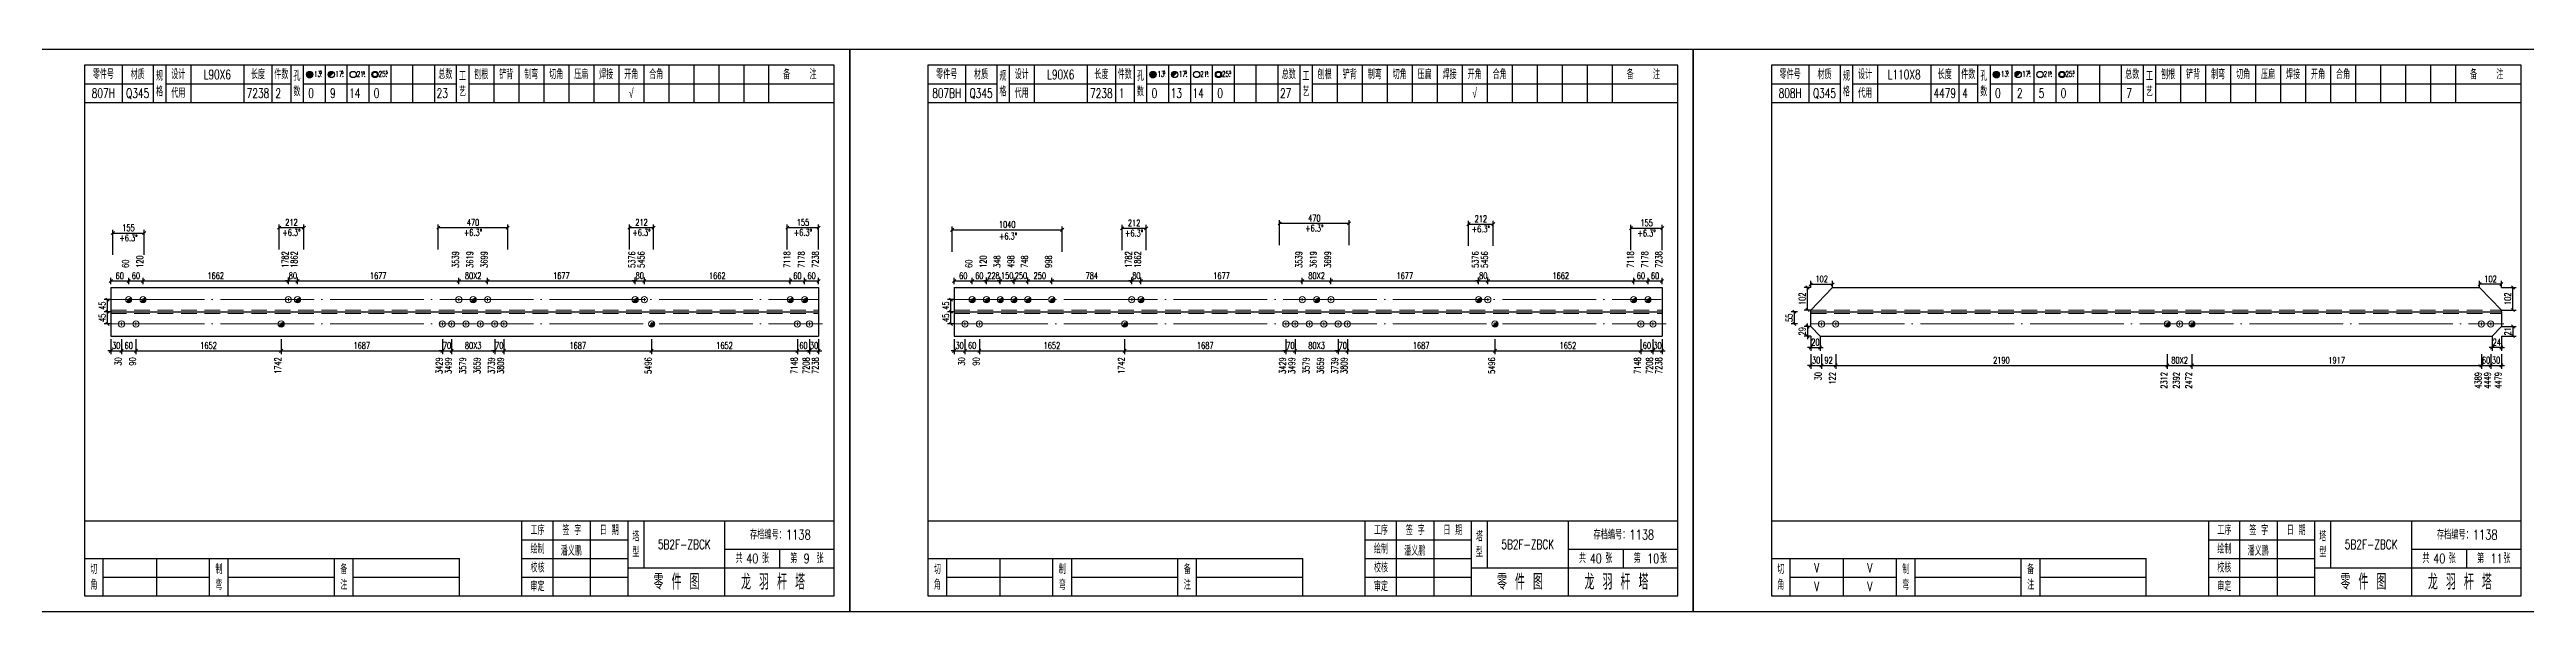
# Model space of a CAD drawing. Header units: millimetres. Extents: x 0 to 30240, y -10896 to -1348.
# Drawn here: x 2174 to 2967, y -6040 to -5860 of the extents above; entities that cross this region are included whole.
import ezdxf
from ezdxf.enums import TextEntityAlignment as Align

# ---------------------------------------------------------------- set-up
doc = ezdxf.new("R2010")
doc.units = ezdxf.units.MM
doc.header["$LTSCALE"] = 20
doc.header["$PDMODE"] = 1
doc.linetypes.add('DASHDOT2X', pattern=[1.75, 1.5, -0.125, 0, -0.125])
doc.linetypes.add('HIDDEN', pattern=[0.375, 0.25, -0.125])
for name, color, linetype, lineweight in [('1', 7, 'Continuous', 25), ('11', 3, 'Continuous', 13), ('2', 1, 'HIDDEN', 13), ('5', 1, 'Continuous', 13), ('7', 2, 'DASHDOT2X', 13)]:
    doc.layers.add(name, color=color, linetype=linetype, lineweight=lineweight)
doc.styles.get("Standard").update_dxf_attribs({"font": 'simplex', "width": 0.7, "bigfont": 'gbhzfs.shx'})
doc.styles.add('SYMBOL_TXT', font='txt.shx', dxfattribs={"width": 0.6})
doc.styles.add('TITLE_TXT', font='simplex.shx', dxfattribs={"width": 0.75, "height": 2.5, "bigfont": 'gbhzfs.shx'})
doc.dimstyles.get("Standard").update_dxf_attribs({"dimtxt": 2.1, "dimasz": 1, "dimexe": 1.05, "dimexo": 0, "dimgap": 0.63, "dimtad": 1, "dimzin": 0, "dimdsep": 46, "dimtxsty": 'standard', "dimblk": 'OBLIQUE', "dimblk1": 'OBLIQUE', "dimblk2": 'OBLIQUE', "dimcen": 0.09, "dimadec": 0, "dimazin": 0, "dimtfac": 1, "dimtdec": 1, "dimtix": 1, "dimtmove": 0, "dimatfit": 3, "dimfxl": 0, "dimtolj": 1, "dimtzin": 0, "dimarcsym": 0})
pattern_1 = [(0, (-3, 0), (0, 0.0125), [])]

# ---------------------------------------------------------------- blocks, each defined once
blk = doc.blocks.new('M12_HOLE')
h = blk.add_hatch()
h.set_pattern_fill('LINE', scale=0.1, style=0)
h.set_pattern_definition(pattern_1)
h.paths.add_polyline_path([(-5, 0, 1), (-1, 0, 1)])
at = {"color": 7}
blk.add_circle((-3, 0), 2, dxfattribs=at)
at = {"color": 7, "attachment_point": 1, "style": 'SYMBOL_TXT'}
for s, insert, char_height, width in [('13\\f??|b0|i0|c0|p54;.', (-0.1, 2.1), 3.5, 5.707), ('5', (3.7, 2.3), 1.8, 2.931)]:
    blk.add_mtext(s, dxfattribs=dict(at, insert=insert, char_height=char_height, width=width))
blk = doc.blocks.new('M16_HOLE')
h = blk.add_hatch()
h.set_pattern_fill('LINE', scale=0.1, style=0)
h.set_pattern_definition(pattern_1)
h.paths.add_polyline_path([(-1.6, 1.4, 0.668179), (-5, 0, 0.198912), (-4.4, -1.4)])
at = {"color": 7}
blk.add_circle((-3, 0), 2, dxfattribs=at)
at = {"color": 7, "attachment_point": 1, "style": 'SYMBOL_TXT'}
for s, insert, char_height, width in [('17.', (-0.4, 2.1), 3.5, 6.316), ('5', (3.6, 2.3), 1.8, 1.822)]:
    blk.add_mtext(s, dxfattribs=dict(at, insert=insert, char_height=char_height, width=width))
blk = doc.blocks.new('M20_HOLE')
at = {"color": 7}
blk.add_circle((-3, 0), 2, dxfattribs=at)
at = {"color": 7, "attachment_point": 1, "style": 'SYMBOL_TXT'}
for s, insert, char_height, width in [('21.', (-0.7, 2), 3.5, 6.074), ('5', (3.3, 2), 1.8, 1.458)]:
    blk.add_mtext(s, dxfattribs=dict(at, insert=insert, char_height=char_height, width=width))
blk = doc.blocks.new('M24_HOLE')
at = {"color": 7}
for radius in [2, 1.5]:
    blk.add_circle((-3, 0), radius, dxfattribs=at)
at = {"color": 7, "attachment_point": 1, "style": 'SYMBOL_TXT'}
for s, insert, char_height, width in [('25.', (-0.7, 2.1), 3.5, 2.429), ('5', (3.9, 2.3), 1.8, 1.944)]:
    blk.add_mtext(s, dxfattribs=dict(at, insert=insert, char_height=char_height, width=width))
blk = doc.blocks.new('JgCard')
for p, q in [((270, 180), (0, 180)), ((0, 180), (0, 0)), ((265, 175), (25, 175)), ((25, 175), (25, 5)), ((37, 175), (37, 163)), ((47, 175), (47, 163)), ((51, 175), (51, 163)), ((59, 175), (59, 163)), ((76, 175), (76, 163)), ((85, 175), (85, 163)), ((91, 175), (91, 163)), ((95, 175), (95, 163)), ((102, 175), (102, 163)), ((109, 175), (109, 163)), ((116, 175), (116, 163)), ((123, 175), (123, 163)), ((130, 175), (130, 163)), ((137, 175), (137, 163)), ((144, 175), (144, 163)), ((148, 175), (148, 163)), ((156, 175), (156, 163)), ((164, 175), (164, 163)), ((172, 175), (172, 163)), ((180, 175), (180, 163)), ((188, 175), (188, 163)), ((196, 175), (196, 163)), ((204, 175), (204, 163)), ((212, 175), (212, 163)), ((220, 175), (220, 163)), ((228, 175), (228, 163)), ((236, 175), (236, 163)), ((244, 175), (244, 163)), ((265, 5), (265, 175)), ((270, 0), (270, 180)), ((25, 169), (47, 169)), ((51, 169), (91, 169)), ((95, 169), (144, 169)), ((148, 169), (265, 169)), ((25, 163), (265, 163)), ((25, 29), (265, 29)), ((165, 5), (165, 29)), ((175, 5), (175, 29)), ((187, 5), (187, 29)), ((199, 5), (199, 29)), ((204, 29), (204, 14)), ((230, 5), (230, 29)), ((25, 17), (145, 17)), ((31, 5), (31, 17)), ((48, 17), (48, 5)), ((65, 5), (65, 17)), ((71, 5), (71, 17)), ((105, 5), (105, 17)), ((111, 5), (111, 17)), ((145, 5), (145, 17)), ((165, 23), (199, 23)), ((165, 17), (199, 17)), ((230, 20), (265, 20)), ((247.5, 20), (247.5, 14)), ((31, 11), (65, 11)), ((71, 11), (105, 11)), ((111, 11), (145, 11)), ((165, 11), (199, 11)), ((199, 14), (265, 14)), ((0, 0), (270, 0)), ((25, 5), (265, 5))]:
    blk.add_line(p, q)
blk.add_lwpolyline([(96.03, 171.99, -1), (98.03, 171.99, -1)], format="xyb", close=True)
blk.add_point((145, 96))
at = {"xscale": 0.5, "yscale": 0.5, "zscale": 0.5}
for name, p in [('M12_HOLE', (98.53, 171.99)), ('M16_HOLE', (105.5, 172)), ('M20_HOLE', (112.5, 172)), ('M24_HOLE', (119.5, 172))]:
    blk.add_blockref(name, p, dxfattribs=at)
at = {"style": 'TITLE_TXT', "width": 0.75}
for s, height, p in [('存档编号：1138', 3.076, (238.02, 23.07)), ('潘义鹏', 3, (177.45, 17.91)), ('龙 羽 杆 塔', 5, (235.17, 6.97))]:
    blk.add_text(s, height=height, dxfattribs=at).set_placement(p)
at = {"attachment_point": 5, "style": 'TITLE_TXT'}
for s, insert, char_height, width in [('零件号', (31, 172), 3, 15), ('材质', (42, 172), 3, 8), ('规格', (49, 169), 3, 4), ('代用', (55, 166), 3, 8), ('设计', (55, 172), 3, 8), ('长度', (80.5, 172), 3, 8), ('件数', (88, 172), 3, 6), ('孔数', (93, 169), 3, 4), ('总数', (140.5, 172), 3, 7), ('工\\P艺', (146, 169), 3, 4), ('刨根', (152, 172), 3, 8), ('铲背', (160, 172), 3, 8), ('制弯', (168, 172), 3, 8), ('切角', (176, 172), 3, 8), ('压扁', (184, 172), 3, 8), ('焊接', (192, 172), 3, 8), ('开角', (200, 172), 3, 8), ('合角', (208, 172), 3, 8), ('备    注', (254, 172), 3, 22), ('工序', (170, 26), 3, 10), ('签 字', (181, 26), 3, 12), ('日 期', (193, 26), 3, 12), ('塔\\P型', (201.5, 21.5), 3, 5), ('绘制', (170, 20), 3, 10), ('共    张', (238.75, 17), 3, 17.5), ('第    张', (256.25, 17), 3, 17.5), ('切\\P角', (28, 11), 3, 6), ('制\\P弯', (68, 11), 3, 6), ('备\\P注', (108, 11), 3, 6), ('校核', (170, 14), 3, 10), ('审定', (170, 8), 3, 10), ('零 件 图', (214.5, 9.5), 5, 31)]:
    blk.add_mtext(s, dxfattribs=dict(at, insert=insert, char_height=char_height, width=width))
blk = doc.blocks.new('M20')
for p, q in [((-0.5, 0), (0.5, 0)), ((0, -0.5), (0, 0.5))]:
    blk.add_line(p, q)
blk.add_circle((0, 0), 1)
blk = doc.blocks.new('M16')
for p, q in [((-0.71, -0.71), (0.71, 0.71)), ((-0.4, 0), (0.4, 0)), ((0, 0.4), (0, -0.4))]:
    blk.add_line(p, q)
blk.add_circle((0, 0), 1)
for radius in [0.8, 0.6, 0.4, 0.2]:
    blk.add_arc((0, 0), radius, 225, 45)
blk = doc.blocks.new('_Oblique')
at = {"color": 0, "linetype": 'ByBlock', "lineweight": -2}
blk.add_line((-0.5, -0.5), (0.5, 0.5), dxfattribs=at)
blk = doc.blocks.new('*D3454')
at = {"layer": '11', "color": 0, "lineweight": -2}
for p, q in [((2193.4, -5952.69), (2193.4, -5957.42)), ((2196.84, -5952.69), (2196.84, -5957.42)), ((2193.4, -5956.37), (2192.4, -5956.37)), ((2193.4, -5956.37), (2196.84, -5956.37)), ((2196.84, -5956.37), (2197.84, -5956.37))]:
    blk.add_line(p, q, dxfattribs=at)
at = {"layer": 'Defpoints', "color": 0}
for p in [(2193.4, -5952.69), (2196.84, -5952.69), (2196.84, -5956.37)]:
    blk.add_point(p, dxfattribs=at)
at = {"layer": '11', "color": 0, "lineweight": -2}
blk.add_blockref('_Oblique', (2193.4, -5956.37), dxfattribs=at)
at = {"layer": '11', "color": 0, "lineweight": -2, "rotation": 180}
blk.add_blockref('_Oblique', (2196.84, -5956.37), dxfattribs=at)
at = {"layer": '11', "color": 0, "insert": (2195.12, -5954.69), "char_height": 2.1, "attachment_point": 5}
blk.add_mtext('\\A1;30', dxfattribs=at)
blk = doc.blocks.new('*D3458')
at = {"layer": '11', "color": 0, "lineweight": -2}
for p, q in [((2299.57, -5952.69), (2299.57, -5957.42)), ((2302.51, -5952.69), (2302.51, -5957.42)), ((2299.57, -5956.37), (2298.57, -5956.37)), ((2299.57, -5956.37), (2302.51, -5956.37)), ((2302.51, -5956.37), (2303.51, -5956.37))]:
    blk.add_line(p, q, dxfattribs=at)
at = {"layer": 'Defpoints', "color": 0}
for p in [(2299.57, -5952.69), (2302.51, -5952.69), (2302.51, -5956.37)]:
    blk.add_point(p, dxfattribs=at)
at = {"layer": '11', "color": 0, "lineweight": -2}
blk.add_blockref('_Oblique', (2299.57, -5956.37), dxfattribs=at)
at = {"layer": '11', "color": 0, "lineweight": -2, "rotation": 180}
blk.add_blockref('_Oblique', (2302.51, -5956.37), dxfattribs=at)
at = {"layer": '11', "color": 0, "insert": (2301.04, -5954.69), "char_height": 2.1, "attachment_point": 5}
blk.add_mtext('\\A1;70', dxfattribs=at)
blk = doc.blocks.new('*D3460')
at = {"layer": '11', "color": 0, "lineweight": -2}
for p, q in [((2316.31, -5952.69), (2316.31, -5957.42)), ((2319.25, -5952.69), (2319.25, -5957.42)), ((2316.31, -5956.37), (2315.31, -5956.37)), ((2316.31, -5956.37), (2319.25, -5956.37)), ((2319.25, -5956.37), (2320.25, -5956.37))]:
    blk.add_line(p, q, dxfattribs=at)
at = {"layer": 'Defpoints', "color": 0}
for p in [(2316.31, -5952.69), (2319.25, -5952.69), (2319.25, -5956.37)]:
    blk.add_point(p, dxfattribs=at)
at = {"layer": '11', "color": 0, "lineweight": -2}
blk.add_blockref('_Oblique', (2316.31, -5956.37), dxfattribs=at)
at = {"layer": '11', "color": 0, "lineweight": -2, "rotation": 180}
blk.add_blockref('_Oblique', (2319.25, -5956.37), dxfattribs=at)
at = {"layer": '11', "color": 0, "insert": (2317.78, -5954.69), "char_height": 2.1, "attachment_point": 5}
blk.add_mtext('\\A1;70', dxfattribs=at)
blk = doc.blocks.new('*D3464')
at = {"layer": '11', "color": 0, "lineweight": -2}
for p, q in [((2417.06, -5952.69), (2417.06, -5957.42)), ((2420, -5952.69), (2420, -5957.42)), ((2417.06, -5956.37), (2416.06, -5956.37)), ((2417.06, -5956.37), (2420, -5956.37)), ((2420, -5956.37), (2421, -5956.37))]:
    blk.add_line(p, q, dxfattribs=at)
at = {"layer": 'Defpoints', "color": 0}
for p in [(2417.06, -5952.69), (2420, -5952.69), (2420, -5956.37)]:
    blk.add_point(p, dxfattribs=at)
at = {"layer": '11', "color": 0, "lineweight": -2}
blk.add_blockref('_Oblique', (2417.06, -5956.37), dxfattribs=at)
at = {"layer": '11', "color": 0, "lineweight": -2, "rotation": 180}
blk.add_blockref('_Oblique', (2420, -5956.37), dxfattribs=at)
at = {"layer": '11', "color": 0, "insert": (2418.53, -5954.69), "char_height": 2.1, "attachment_point": 5}
blk.add_mtext('\\A1;30', dxfattribs=at)
blk = doc.blocks.new('*D3468')
at = {"layer": '11', "color": 0, "lineweight": -2}
for p, q in [((2250.24, -5934), (2249.24, -5934)), ((2250.24, -5935.05), (2250.24, -5932.95)), ((2250.24, -5934), (2253.18, -5934)), ((2253.18, -5935.05), (2253.18, -5932.95)), ((2253.18, -5934), (2254.18, -5934))]:
    blk.add_line(p, q, dxfattribs=at)
at = {"layer": 'Defpoints', "color": 0}
for p in [(2250.24, -5935.05), (2253.18, -5934), (2253.18, -5935.05)]:
    blk.add_point(p, dxfattribs=at)
at = {"layer": '11', "color": 0, "lineweight": -2}
blk.add_blockref('_Oblique', (2250.24, -5934), dxfattribs=at)
at = {"layer": '11', "color": 0, "lineweight": -2, "rotation": 180}
blk.add_blockref('_Oblique', (2253.18, -5934), dxfattribs=at)
at = {"layer": '11', "color": 0, "insert": (2251.71, -5932.32), "char_height": 2.1, "attachment_point": 5}
blk.add_mtext('\\A1;80', dxfattribs=at)
blk = doc.blocks.new('*D3472')
at = {"layer": '11', "color": 0, "lineweight": -2}
for p, q in [((2361.27, -5934), (2360.27, -5934)), ((2361.27, -5935.05), (2361.27, -5932.95)), ((2361.27, -5934), (2364.21, -5934)), ((2364.21, -5935.05), (2364.21, -5932.95)), ((2364.21, -5934), (2365.21, -5934))]:
    blk.add_line(p, q, dxfattribs=at)
at = {"layer": 'Defpoints', "color": 0}
for p in [(2361.27, -5935.05), (2364.21, -5934), (2364.21, -5935.05)]:
    blk.add_point(p, dxfattribs=at)
at = {"layer": '11', "color": 0, "lineweight": -2}
blk.add_blockref('_Oblique', (2361.27, -5934), dxfattribs=at)
at = {"layer": '11', "color": 0, "lineweight": -2, "rotation": 180}
blk.add_blockref('_Oblique', (2364.21, -5934), dxfattribs=at)
at = {"layer": '11', "color": 0, "insert": (2362.74, -5932.32), "char_height": 2.1, "attachment_point": 5}
blk.add_mtext('\\A1;80', dxfattribs=at)
blk = doc.blocks.new('*D3482')
at = {"layer": '11', "color": 0, "lineweight": -2}
for p, q in [((2463.4, -5952.69), (2463.4, -5957.42)), ((2466.84, -5952.69), (2466.84, -5957.42)), ((2463.4, -5956.37), (2462.4, -5956.37)), ((2463.4, -5956.37), (2466.84, -5956.37)), ((2466.84, -5956.37), (2467.84, -5956.37))]:
    blk.add_line(p, q, dxfattribs=at)
at = {"layer": 'Defpoints', "color": 0}
for p in [(2463.4, -5952.69), (2466.84, -5952.69), (2466.84, -5956.37)]:
    blk.add_point(p, dxfattribs=at)
at = {"layer": '11', "color": 0, "lineweight": -2}
blk.add_blockref('_Oblique', (2463.4, -5956.37), dxfattribs=at)
at = {"layer": '11', "color": 0, "lineweight": -2, "rotation": 180}
blk.add_blockref('_Oblique', (2466.84, -5956.37), dxfattribs=at)
at = {"layer": '11', "color": 0, "insert": (2465.12, -5954.69), "char_height": 2.1, "attachment_point": 5}
blk.add_mtext('\\A1;30', dxfattribs=at)
blk = doc.blocks.new('*D3486')
at = {"layer": '11', "color": 0, "lineweight": -2}
for p, q in [((2569.57, -5952.69), (2569.57, -5957.42)), ((2572.51, -5952.69), (2572.51, -5957.42)), ((2569.57, -5956.37), (2568.57, -5956.37)), ((2569.57, -5956.37), (2572.51, -5956.37)), ((2572.51, -5956.37), (2573.51, -5956.37))]:
    blk.add_line(p, q, dxfattribs=at)
at = {"layer": 'Defpoints', "color": 0}
for p in [(2569.57, -5952.69), (2572.51, -5952.69), (2572.51, -5956.37)]:
    blk.add_point(p, dxfattribs=at)
at = {"layer": '11', "color": 0, "lineweight": -2}
blk.add_blockref('_Oblique', (2569.57, -5956.37), dxfattribs=at)
at = {"layer": '11', "color": 0, "lineweight": -2, "rotation": 180}
blk.add_blockref('_Oblique', (2572.51, -5956.37), dxfattribs=at)
at = {"layer": '11', "color": 0, "insert": (2571.04, -5954.69), "char_height": 2.1, "attachment_point": 5}
blk.add_mtext('\\A1;70', dxfattribs=at)
blk = doc.blocks.new('*D3488')
at = {"layer": '11', "color": 0, "lineweight": -2}
for p, q in [((2586.31, -5952.69), (2586.31, -5957.42)), ((2589.25, -5952.69), (2589.25, -5957.42)), ((2586.31, -5956.37), (2585.31, -5956.37)), ((2586.31, -5956.37), (2589.25, -5956.37)), ((2589.25, -5956.37), (2590.25, -5956.37))]:
    blk.add_line(p, q, dxfattribs=at)
at = {"layer": 'Defpoints', "color": 0}
for p in [(2586.31, -5952.69), (2589.25, -5952.69), (2589.25, -5956.37)]:
    blk.add_point(p, dxfattribs=at)
at = {"layer": '11', "color": 0, "lineweight": -2}
blk.add_blockref('_Oblique', (2586.31, -5956.37), dxfattribs=at)
at = {"layer": '11', "color": 0, "lineweight": -2, "rotation": 180}
blk.add_blockref('_Oblique', (2589.25, -5956.37), dxfattribs=at)
at = {"layer": '11', "color": 0, "insert": (2587.78, -5954.69), "char_height": 2.1, "attachment_point": 5}
blk.add_mtext('\\A1;70', dxfattribs=at)
blk = doc.blocks.new('*D3492')
at = {"layer": '11', "color": 0, "lineweight": -2}
for p, q in [((2687.06, -5952.69), (2687.06, -5957.42)), ((2690, -5952.69), (2690, -5957.42)), ((2687.06, -5956.37), (2686.06, -5956.37)), ((2687.06, -5956.37), (2690, -5956.37)), ((2690, -5956.37), (2691, -5956.37))]:
    blk.add_line(p, q, dxfattribs=at)
at = {"layer": 'Defpoints', "color": 0}
for p in [(2687.06, -5952.69), (2690, -5952.69), (2690, -5956.37)]:
    blk.add_point(p, dxfattribs=at)
at = {"layer": '11', "color": 0, "lineweight": -2}
blk.add_blockref('_Oblique', (2687.06, -5956.37), dxfattribs=at)
at = {"layer": '11', "color": 0, "lineweight": -2, "rotation": 180}
blk.add_blockref('_Oblique', (2690, -5956.37), dxfattribs=at)
at = {"layer": '11', "color": 0, "insert": (2688.53, -5954.69), "char_height": 2.1, "attachment_point": 5}
blk.add_mtext('\\A1;30', dxfattribs=at)
blk = doc.blocks.new('*D3495')
at = {"layer": '11', "color": 0, "lineweight": -2}
for p, q in [((2473.74, -5934), (2472.74, -5934)), ((2473.74, -5935.05), (2473.74, -5932.95)), ((2473.74, -5934), (2478.15, -5934)), ((2478.15, -5935.05), (2478.15, -5932.95)), ((2478.15, -5934), (2479.15, -5934))]:
    blk.add_line(p, q, dxfattribs=at)
at = {"layer": 'Defpoints', "color": 0}
for p in [(2473.74, -5935.05), (2478.15, -5934), (2478.15, -5935.05)]:
    blk.add_point(p, dxfattribs=at)
at = {"layer": '11', "color": 0, "lineweight": -2}
blk.add_blockref('_Oblique', (2473.74, -5934), dxfattribs=at)
at = {"layer": '11', "color": 0, "lineweight": -2, "rotation": 180}
blk.add_blockref('_Oblique', (2478.15, -5934), dxfattribs=at)
at = {"layer": '11', "color": 0, "insert": (2475.95, -5932.32), "char_height": 2.1, "attachment_point": 5}
blk.add_mtext('\\A1;228', dxfattribs=at)
blk = doc.blocks.new('*D3496')
at = {"layer": '11', "color": 0, "lineweight": -2}
for p, q in [((2478.15, -5934), (2477.15, -5934)), ((2478.15, -5935.05), (2478.15, -5932.95)), ((2478.15, -5934), (2482.56, -5934)), ((2482.56, -5935.05), (2482.56, -5932.95)), ((2482.56, -5934), (2483.56, -5934))]:
    blk.add_line(p, q, dxfattribs=at)
at = {"layer": 'Defpoints', "color": 0}
for p in [(2478.15, -5935.05), (2482.56, -5934), (2482.56, -5935.05)]:
    blk.add_point(p, dxfattribs=at)
at = {"layer": '11', "color": 0, "lineweight": -2}
blk.add_blockref('_Oblique', (2478.15, -5934), dxfattribs=at)
at = {"layer": '11', "color": 0, "lineweight": -2, "rotation": 180}
blk.add_blockref('_Oblique', (2482.56, -5934), dxfattribs=at)
at = {"layer": '11', "color": 0, "insert": (2480.36, -5932.32), "char_height": 2.1, "attachment_point": 5}
blk.add_mtext('\\A1;150', dxfattribs=at)
blk = doc.blocks.new('*D3497')
at = {"layer": '11', "color": 0, "lineweight": -2}
for p, q in [((2482.56, -5934), (2481.56, -5934)), ((2482.56, -5935.05), (2482.56, -5932.95)), ((2482.56, -5934), (2486.97, -5934)), ((2486.97, -5935.05), (2486.97, -5932.95)), ((2486.97, -5934), (2487.97, -5934))]:
    blk.add_line(p, q, dxfattribs=at)
at = {"layer": 'Defpoints', "color": 0}
for p in [(2482.56, -5935.05), (2486.97, -5934), (2486.97, -5935.05)]:
    blk.add_point(p, dxfattribs=at)
at = {"layer": '11', "color": 0, "lineweight": -2}
blk.add_blockref('_Oblique', (2482.56, -5934), dxfattribs=at)
at = {"layer": '11', "color": 0, "lineweight": -2, "rotation": 180}
blk.add_blockref('_Oblique', (2486.97, -5934), dxfattribs=at)
at = {"layer": '11', "color": 0, "insert": (2484.76, -5932.32), "char_height": 2.1, "attachment_point": 5}
blk.add_mtext('\\A1;250', dxfattribs=at)
blk = doc.blocks.new('*D3500')
at = {"layer": '11', "color": 0, "lineweight": -2}
for p, q in [((2520.24, -5934), (2519.24, -5934)), ((2520.24, -5935.05), (2520.24, -5932.95)), ((2520.24, -5934), (2523.18, -5934)), ((2523.18, -5935.05), (2523.18, -5932.95)), ((2523.18, -5934), (2524.18, -5934))]:
    blk.add_line(p, q, dxfattribs=at)
at = {"layer": 'Defpoints', "color": 0}
for p in [(2520.24, -5935.05), (2523.18, -5934), (2523.18, -5935.05)]:
    blk.add_point(p, dxfattribs=at)
at = {"layer": '11', "color": 0, "lineweight": -2}
blk.add_blockref('_Oblique', (2520.24, -5934), dxfattribs=at)
at = {"layer": '11', "color": 0, "lineweight": -2, "rotation": 180}
blk.add_blockref('_Oblique', (2523.18, -5934), dxfattribs=at)
at = {"layer": '11', "color": 0, "insert": (2521.71, -5932.32), "char_height": 2.1, "attachment_point": 5}
blk.add_mtext('\\A1;80', dxfattribs=at)
blk = doc.blocks.new('*D3504')
at = {"layer": '11', "color": 0, "lineweight": -2}
for p, q in [((2631.27, -5934), (2630.27, -5934)), ((2631.27, -5935.05), (2631.27, -5932.95)), ((2631.27, -5934), (2634.21, -5934)), ((2634.21, -5935.05), (2634.21, -5932.95)), ((2634.21, -5934), (2635.21, -5934))]:
    blk.add_line(p, q, dxfattribs=at)
at = {"layer": 'Defpoints', "color": 0}
for p in [(2631.27, -5935.05), (2634.21, -5934), (2634.21, -5935.05)]:
    blk.add_point(p, dxfattribs=at)
at = {"layer": '11', "color": 0, "lineweight": -2}
blk.add_blockref('_Oblique', (2631.27, -5934), dxfattribs=at)
at = {"layer": '11', "color": 0, "lineweight": -2, "rotation": 180}
blk.add_blockref('_Oblique', (2634.21, -5934), dxfattribs=at)
at = {"layer": '11', "color": 0, "insert": (2632.74, -5932.32), "char_height": 2.1, "attachment_point": 5}
blk.add_mtext('\\A1;80', dxfattribs=at)
blk = doc.blocks.new('*D3510')
at = {"layer": '11', "color": 0, "lineweight": -2}
for p, q in [((2737.6, -5961.09), (2736.6, -5961.09)), ((2737.6, -5957.42), (2737.6, -5962.14)), ((2737.6, -5961.09), (2741.04, -5961.09)), ((2741.04, -5957.42), (2741.04, -5962.14)), ((2741.04, -5961.09), (2742.04, -5961.09))]:
    blk.add_line(p, q, dxfattribs=at)
at = {"layer": 'Defpoints', "color": 0}
for p in [(2737.6, -5957.42), (2741.04, -5957.42), (2741.04, -5961.09)]:
    blk.add_point(p, dxfattribs=at)
at = {"layer": '11', "color": 0, "lineweight": -2}
blk.add_blockref('_Oblique', (2737.6, -5961.09), dxfattribs=at)
at = {"layer": '11', "color": 0, "lineweight": -2, "rotation": 180}
blk.add_blockref('_Oblique', (2741.04, -5961.09), dxfattribs=at)
at = {"layer": '11', "color": 0, "insert": (2739.32, -5959.41), "char_height": 2.1, "attachment_point": 5}
blk.add_mtext('\\A1;30', dxfattribs=at)
blk = doc.blocks.new('*D3515')
at = {"layer": '11', "color": 0, "lineweight": -2}
for p, q in [((2952.3, -5961.09), (2951.3, -5961.09)), ((2952.3, -5957.42), (2952.3, -5962.14)), ((2952.3, -5961.09), (2955.26, -5961.09)), ((2955.26, -5957.42), (2955.26, -5962.14)), ((2955.26, -5961.09), (2956.26, -5961.09))]:
    blk.add_line(p, q, dxfattribs=at)
at = {"layer": 'Defpoints', "color": 0}
for p in [(2952.3, -5957.42), (2955.26, -5957.42), (2955.26, -5961.09)]:
    blk.add_point(p, dxfattribs=at)
at = {"layer": '11', "color": 0, "lineweight": -2}
blk.add_blockref('_Oblique', (2952.3, -5961.09), dxfattribs=at)
at = {"layer": '11', "color": 0, "lineweight": -2, "rotation": 180}
blk.add_blockref('_Oblique', (2955.26, -5961.09), dxfattribs=at)
at = {"layer": '11', "color": 0, "insert": (2953.78, -5959.41), "char_height": 2.1, "attachment_point": 5}
blk.add_mtext('\\A1;60', dxfattribs=at)
blk = doc.blocks.new('*D3516')
at = {"layer": '11', "color": 0, "lineweight": -2}
for p, q in [((2955.26, -5961.09), (2954.26, -5961.09)), ((2955.26, -5957.42), (2955.26, -5962.14)), ((2955.26, -5961.09), (2958.7, -5961.09)), ((2958.7, -5957.42), (2958.7, -5962.14)), ((2958.7, -5961.09), (2959.7, -5961.09))]:
    blk.add_line(p, q, dxfattribs=at)
at = {"layer": 'Defpoints', "color": 0}
for p in [(2955.26, -5957.42), (2958.7, -5957.42), (2958.7, -5961.09)]:
    blk.add_point(p, dxfattribs=at)
at = {"layer": '11', "color": 0, "lineweight": -2}
blk.add_blockref('_Oblique', (2955.26, -5961.09), dxfattribs=at)
at = {"layer": '11', "color": 0, "lineweight": -2, "rotation": 180}
blk.add_blockref('_Oblique', (2958.7, -5961.09), dxfattribs=at)
at = {"layer": '11', "color": 0, "insert": (2956.98, -5959.41), "char_height": 2.1, "attachment_point": 5}
blk.add_mtext('\\A1;30', dxfattribs=at)
blk = doc.blocks.new('*D3517')
at = {"layer": '11', "color": 0, "lineweight": -2}
for p, q in [((2737.6, -5948.61), (2735.5, -5948.61)), ((2737.6, -5951.64), (2735.5, -5951.64)), ((2736.55, -5948.61), (2736.55, -5947.61)), ((2736.55, -5948.61), (2736.55, -5951.64)), ((2736.55, -5951.64), (2736.55, -5952.64))]:
    blk.add_line(p, q, dxfattribs=at)
at = {"layer": 'Defpoints', "color": 0}
for p in [(2736.55, -5951.64), (2737.6, -5948.61), (2737.6, -5951.64)]:
    blk.add_point(p, dxfattribs=at)
at = {"layer": '11', "color": 0, "lineweight": -2}
for p, rotation in [((2736.55, -5948.61), 270), ((2736.55, -5951.64), 90)]:
    blk.add_blockref('_Oblique', p, dxfattribs=dict(at, rotation=rotation))
at = {"layer": '11', "color": 0, "insert": (2734.87, -5950.13), "char_height": 2.1, "attachment_point": 5, "rotation": 90}
blk.add_mtext('\\A1;29', dxfattribs=at)
blk = doc.blocks.new('*D3518')
at = {"layer": '11', "color": 0, "lineweight": -2}
for p, q in [((2737.6, -5951.64), (2737.6, -5956.37)), ((2740.58, -5951.64), (2740.58, -5956.37)), ((2737.6, -5955.32), (2736.6, -5955.32)), ((2737.6, -5955.32), (2740.58, -5955.32)), ((2740.58, -5955.32), (2741.58, -5955.32))]:
    blk.add_line(p, q, dxfattribs=at)
at = {"layer": 'Defpoints', "color": 0}
for p in [(2737.6, -5951.64), (2740.58, -5951.64), (2740.58, -5955.32)]:
    blk.add_point(p, dxfattribs=at)
at = {"layer": '11', "color": 0, "lineweight": -2}
blk.add_blockref('_Oblique', (2737.6, -5955.32), dxfattribs=at)
at = {"layer": '11', "color": 0, "lineweight": -2, "rotation": 180}
blk.add_blockref('_Oblique', (2740.58, -5955.32), dxfattribs=at)
at = {"layer": '11', "color": 0, "insert": (2739.09, -5953.64), "char_height": 2.1, "attachment_point": 5}
blk.add_mtext('\\A1;20', dxfattribs=at)
blk = doc.blocks.new('*D3521')
at = {"layer": '11', "color": 0, "lineweight": -2}
for p, q in [((2958.7, -5948.61), (2963.43, -5948.61)), ((2958.7, -5951.64), (2963.43, -5951.64)), ((2962.38, -5948.61), (2962.38, -5951.64))]:
    blk.add_line(p, q, dxfattribs=at)
at = {"layer": 'Defpoints', "color": 0}
for p in [(2958.7, -5948.61), (2958.7, -5951.64), (2962.38, -5951.64)]:
    blk.add_point(p, dxfattribs=at)
at = {"layer": '11', "color": 0, "lineweight": -2}
for p, rotation in [((2962.38, -5948.61), 90), ((2962.38, -5951.64), 270)]:
    blk.add_blockref('_Oblique', p, dxfattribs=dict(at, rotation=rotation))
at = {"layer": '11', "color": 0, "insert": (2960.7, -5950.13), "char_height": 2.1, "attachment_point": 5, "rotation": 90}
blk.add_mtext('\\A1;21', dxfattribs=at)
blk = doc.blocks.new('*D3522')
at = {"layer": '11', "color": 0, "lineweight": -2}
for p, q in [((2955.74, -5951.64), (2955.74, -5956.37)), ((2958.7, -5951.64), (2958.7, -5956.37)), ((2955.74, -5955.32), (2954.74, -5955.32)), ((2958.7, -5955.32), (2955.74, -5955.32)), ((2958.7, -5955.32), (2959.7, -5955.32))]:
    blk.add_line(p, q, dxfattribs=at)
at = {"layer": 'Defpoints', "color": 0}
for p in [(2955.74, -5951.64), (2958.7, -5951.64), (2955.74, -5955.32)]:
    blk.add_point(p, dxfattribs=at)
at = {"layer": '11', "color": 0, "lineweight": -2}
blk.add_blockref('_Oblique', (2955.74, -5955.32), dxfattribs=at)
at = {"layer": '11', "color": 0, "lineweight": -2, "rotation": 180}
blk.add_blockref('_Oblique', (2958.7, -5955.32), dxfattribs=at)
at = {"layer": '11', "color": 0, "insert": (2957.22, -5953.64), "char_height": 2.1, "attachment_point": 5}
blk.add_mtext('\\A1;24', dxfattribs=at)
blk = doc.blocks.new('*D3524')
at = {"layer": '11', "color": 0, "lineweight": -2}
for p, q in [((2951.73, -5936.1), (2951.73, -5934)), ((2958.7, -5935.05), (2951.73, -5935.05)), ((2958.7, -5936.1), (2958.7, -5934))]:
    blk.add_line(p, q, dxfattribs=at)
at = {"layer": 'Defpoints', "color": 0}
for p in [(2951.73, -5935.05), (2951.73, -5936.1), (2958.7, -5936.1)]:
    blk.add_point(p, dxfattribs=at)
at = {"layer": '11', "color": 0, "lineweight": -2, "rotation": 180}
blk.add_blockref('_Oblique', (2951.73, -5935.05), dxfattribs=at)
at = {"layer": '11', "color": 0, "lineweight": -2}
blk.add_blockref('_Oblique', (2958.7, -5935.05), dxfattribs=at)
at = {"layer": '11', "color": 0, "insert": (2955.22, -5933.37), "char_height": 2.1, "attachment_point": 5}
blk.add_mtext('\\A1;102', dxfattribs=at)

msp = doc.modelspace()

# ---------------------------------------------------------------- linework, layer by layer
at = {"layer": '1'}
for p, q in [((2193.4, -5936.104), (2193.4, -5951.644)), ((2193.4, -5936.104), (2420, -5936.104)), ((2420, -5936.104), (2420, -5951.644)), ((2463.4, -5936.104), (2463.4, -5951.644)), ((2463.4, -5936.104), (2690, -5936.104)), ((2690, -5936.104), (2690, -5951.644)), ((2737.6, -5943.309), (2744.594, -5936.104)), ((2744.594, -5936.104), (2951.73, -5936.104)), ((2951.73, -5936.104), (2958.7, -5943.309)), ((2193.4, -5943.874), (2420, -5943.874)), ((2463.4, -5943.874), (2690, -5943.874)), ((2737.6, -5943.874), (2737.6, -5943.309)), ((2737.6, -5948.607), (2737.6, -5943.874)), ((2737.6, -5943.874), (2958.7, -5943.874)), ((2958.7, -5943.874), (2958.7, -5943.309)), ((2958.7, -5943.874), (2958.7, -5948.607)), ((2193.4, -5951.644), (2420, -5951.644)), ((2463.4, -5951.644), (2690, -5951.644)), ((2740.581, -5951.644), (2737.6, -5948.607)), ((2740.581, -5951.644), (2955.743, -5951.644)), ((2955.743, -5951.644), (2958.7, -5948.607))]:
    msp.add_line(p, q, dxfattribs=at)
at = {"layer": '2'}
for p, q in [((2193.4, -5943.356), (2420, -5943.356)), ((2193.4, -5944.392), (2420, -5944.392)), ((2463.4, -5943.356), (2690, -5943.356)), ((2463.4, -5944.392), (2690, -5944.392)), ((2737.6, -5943.309), (2958.7, -5943.309)), ((2737.6, -5944.439), (2958.7, -5944.439))]:
    msp.add_line(p, q, dxfattribs=at)
at = {"layer": '7'}
for p, q in [((2193.4, -5939.989), (2419.71, -5939.989)), ((2463.4, -5939.989), (2689.71, -5939.989)), ((2193.4, -5947.759), (2421.26, -5947.759)), ((2463.4, -5947.759), (2691.26, -5947.759)), ((2737.6, -5947.759), (2959.46, -5947.759))]:
    msp.add_line(p, q, dxfattribs=at)

# ---------------------------------------------------------------- block references
at = {"layer": '1'}
for p in [(2160, -6039.874), (2430, -6039.874), (2700, -6039.874)]:
    msp.add_blockref('JgCard', p, dxfattribs=at)
at = {"layer": '5'}
for name, p in [('M16', (2199.14, -5939.989)), ('M16', (2203.74, -5939.989)), ('M20', (2250.237, -5939.989)), ('M16', (2253.177, -5939.989)), ('M20', (2304.808, -5939.989)), ('M16', (2309.408, -5939.989)), ('M20', (2314.008, -5939.989)), ('M16', (2361.272, -5939.989)), ('M20', (2364.212, -5939.989)), ('M16', (2410.91, -5939.989)), ('M16', (2415.51, -5939.989)), ('M16', (2469.14, -5939.989)), ('M16', (2473.74, -5939.989)), ('M16', (2478.15, -5939.989)), ('M16', (2482.56, -5939.989)), ('M16', (2486.97, -5939.989)), ('M16', (2494.645, -5939.989)), ('M20', (2520.237, -5939.989)), ('M16', (2523.177, -5939.989)), ('M20', (2574.808, -5939.989)), ('M16', (2579.408, -5939.989)), ('M20', (2584.008, -5939.989)), ('M16', (2631.272, -5939.989)), ('M20', (2634.212, -5939.989)), ('M16', (2680.91, -5939.989)), ('M16', (2685.51, -5939.989)), ('M20', (2196.84, -5947.759)), ('M20', (2201.44, -5947.759)), ('M16', (2247.937, -5947.759)), ('M20', (2299.568, -5947.759)), ('M20', (2302.508, -5947.759)), ('M20', (2307.108, -5947.759)), ('M20', (2311.708, -5947.759)), ('M20', (2316.308, -5947.759)), ('M20', (2319.248, -5947.759)), ('M16', (2366.512, -5947.759)), ('M20', (2413.21, -5947.759)), ('M20', (2417.06, -5947.759)), ('M20', (2466.84, -5947.759)), ('M20', (2471.44, -5947.759)), ('M16', (2517.937, -5947.759)), ('M20', (2569.568, -5947.759)), ('M20', (2572.508, -5947.759)), ('M20', (2577.108, -5947.759)), ('M20', (2581.708, -5947.759)), ('M20', (2586.308, -5947.759)), ('M20', (2589.248, -5947.759)), ('M16', (2636.512, -5947.759)), ('M20', (2683.21, -5947.759)), ('M20', (2687.06, -5947.759)), ('M20', (2741.04, -5947.759)), ('M20', (2745.581, -5947.759)), ('M16', (2851.723, -5947.759)), ('M20', (2855.672, -5947.759)), ('M16', (2859.62, -5947.759)), ('M20', (2952.298, -5947.759)), ('M20', (2955.26, -5947.759))]:
    msp.add_blockref(name, p, dxfattribs=at)

# ---------------------------------------------------------------- texts
at = {"style": 'TITLE_TXT', "width": 0.75}
for s, p in [('40', (2396.855, -6024.396)), ('9', (2415.224, -6024.396)), ('40', (2666.855, -6024.396)), ('10', (2685.224, -6024.396)), ('40', (2936.855, -6024.396)), ('11', (2955.224, -6024.396))]:
    msp.add_text(s, height=3, dxfattribs=at).set_placement(p)
at = {"layer": '1', "width": 0.7}
for s, p in [('L90X6', (2227.5, -5867.874)), ('L90X6', (2497.5, -5867.874)), ('L110X8', (2767.5, -5867.874)), ('807H', (2191, -5873.874)), ('Q345', (2202, -5873.874)), ('7238', (2240.5, -5873.874)), ('2', (2247, -5873.874)), ('0', (2257.5, -5873.874)), ('9', (2264.5, -5873.874)), ('14', (2271.5, -5873.874)), ('0', (2278.5, -5873.874)), ('23', (2299.5, -5873.874)), ('√', (2360, -5873.874)), ('807BH', (2461, -5873.874)), ('Q345', (2472, -5873.874)), ('7238', (2510.5, -5873.874)), ('1', (2517, -5873.874)), ('0', (2527.5, -5873.874)), ('13', (2534.5, -5873.874)), ('14', (2541.5, -5873.874)), ('0', (2548.5, -5873.874)), ('27', (2569.5, -5873.874)), ('√', (2630, -5873.874)), ('808H', (2731, -5873.874)), ('Q345', (2742, -5873.874)), ('4479', (2780.5, -5873.874)), ('4', (2787, -5873.874)), ('0', (2797.5, -5873.874)), ('2', (2804.5, -5873.874)), ('5', (2811.5, -5873.874)), ('0', (2818.5, -5873.874)), ('7', (2839.5, -5873.874)), ('V', (2739.5, -6025.874)), ('V', (2756.5, -6025.874)), ('V', (2739.5, -6031.874)), ('V', (2756.5, -6031.874))]:
    msp.add_text(s, height=3, dxfattribs=at).set_placement(p, align=Align.MIDDLE_CENTER)
for p in [(2199.074, -5919.186), (2251.242, -5917.449), (2309.345, -5917.449), (2363.303, -5917.449), (2414.975, -5917.449), (2480.659, -5918.636), (2520.985, -5917.651), (2578.692, -5916.073), (2631.995, -5916.322), (2685.055, -5917.623)]:
    msp.add_text('+6.3°', height=2.1, dxfattribs=at).set_placement(p, align=Align.TOP_CENTER)
for s, p in [('60', (2199.14, -5929.804)), ('120', (2203.74, -5929.804)), ('1782', (2250.236, -5929.804)), ('1862', (2253.177, -5929.804)), ('3539', (2304.807, -5929.804)), ('3619', (2309.407, -5929.804)), ('3699', (2314.007, -5929.804)), ('5376', (2361.271, -5929.804)), ('5456', (2364.211, -5929.804)), ('7118', (2410.909, -5929.804)), ('7178', (2415.507, -5929.804)), ('7238', (2420, -5929.804)), ('60', (2469.14, -5929.804)), ('120', (2473.74, -5929.804)), ('348', (2478.15, -5929.804)), ('498', (2482.56, -5929.804)), ('748', (2486.97, -5929.804)), ('998', (2494.645, -5929.804)), ('1782', (2520.236, -5929.804)), ('1862', (2523.177, -5929.804)), ('3539', (2574.805, -5929.804)), ('3619', (2579.407, -5929.804)), ('3699', (2584.009, -5929.804)), ('5376', (2631.271, -5929.804)), ('5456', (2634.211, -5929.804)), ('7118', (2680.909, -5929.804)), ('7178', (2685.507, -5929.804)), ('7238', (2690, -5929.804))]:
    msp.add_text(s, height=2.1, rotation=90, dxfattribs=at).set_placement(p)
for s, p in [('30', (2196.84, -5958.469)), ('90', (2201.44, -5958.469)), ('1742', (2247.937, -5958.469)), ('3429', (2299.568, -5958.469)), ('3499', (2302.508, -5958.469)), ('3579', (2307.107, -5958.469)), ('3659', (2311.707, -5958.469)), ('3739', (2316.307, -5958.469)), ('3809', (2319.248, -5958.469)), ('5496', (2366.51, -5958.469)), ('7148', (2413.207, -5958.469)), ('7208', (2417.058, -5958.469)), ('7238', (2420, -5958.469)), ('30', (2466.84, -5958.469)), ('90', (2471.44, -5958.469)), ('1742', (2517.937, -5958.469)), ('3429', (2569.568, -5958.469)), ('3499', (2572.508, -5958.469)), ('3579', (2577.107, -5958.469)), ('3659', (2581.707, -5958.469)), ('3739', (2586.307, -5958.469)), ('3809', (2589.248, -5958.469)), ('5496', (2636.51, -5958.469)), ('7148', (2683.207, -5958.469)), ('7208', (2687.058, -5958.469)), ('7238', (2690, -5958.469)), ('30', (2741.035, -5963.194)), ('122', (2745.566, -5963.194)), ('2312', (2851.729, -5963.194)), ('2392', (2855.678, -5963.194)), ('2472', (2859.626, -5963.194)), ('4389', (2952.31, -5963.194)), ('4449', (2955.288, -5963.194)), ('4479', (2958.7, -5963.194))]:
    msp.add_text(s, height=2.1, rotation=90, dxfattribs=at).set_placement(p, align=Align.RIGHT)
at = {"layer": '1', "char_height": 3, "width": 26, "attachment_point": 5}
for insert in [(2377, -6018.374), (2647, -6018.374), (2917, -6018.374)]:
    msp.add_mtext('5B2F-ZBCK', dxfattribs=dict(at, insert=insert))

# ---------------------------------------------------------------- dimensions: what is measured, and where the dimension line sits
at = {"layer": '1'}
for base, p1, p2, text in [((2255.201, -5916.924), (2247.283, -5923.924), (2255.201, -5923.924), '212'), ((2320.458, -5916.924), (2298.231, -5923.924), (2320.458, -5923.924), '470'), ((2367.168, -5916.924), (2359.438, -5923.924), (2367.168, -5923.924), '212'), ((2420, -5916.924), (2409.951, -5923.924), (2420, -5923.924), '155'), ((2497.967, -5917.628), (2462.754, -5924.628), (2497.967, -5924.628), '1040'), ((2524.85, -5917.126), (2517.12, -5924.126), (2524.85, -5924.126), '212'), ((2589.806, -5915.548), (2567.579, -5922.548), (2589.806, -5922.548), '470'), ((2635.954, -5915.797), (2628.036, -5922.797), (2635.954, -5922.797), '212'), ((2690.079, -5917.098), (2680.03, -5924.098), (2690.079, -5924.098), '155'), ((2204.098, -5918.661), (2194.049, -5925.661), (2204.098, -5925.661), '155')]:
    msp.add_linear_dim(base=base, p1=p1, p2=p2, text=text, dimstyle='standard', dxfattribs=at).render()
for base, p1, p2, text in [((2192.35, -5939.989), (2193.35, -5943.874), (2193.35, -5939.989), '45'), ((2192.35, -5943.874), (2193.35, -5947.759), (2193.35, -5943.874), '45'), ((2462.35, -5939.989), (2463.35, -5943.874), (2463.35, -5939.989), '45'), ((2462.35, -5943.874), (2463.35, -5947.759), (2463.35, -5943.874), '45'), ((2732.35, -5943.874), (2733.35, -5947.759), (2733.35, -5943.874), '55')]:
    msp.add_linear_dim(base=base, p1=p1, p2=p2, angle=90, text=text, dimstyle='standard', dxfattribs=at).render()
at = {"layer": '11'}
for base, p1, p2, text in [((2199.14, -5934.004), (2193.4, -5935.054), (2199.14, -5935.054), '60'), ((2203.74, -5934.004), (2199.14, -5935.054), (2203.74, -5935.054), '60'), ((2250.237, -5934.004), (2203.74, -5935.054), (2250.237, -5935.054), '1662'), ((2304.808, -5934.004), (2253.177, -5935.054), (2304.808, -5935.054), '1677'), ((2314.008, -5934.004), (2304.808, -5935.054), (2314.008, -5935.054), '80X2'), ((2361.272, -5934.004), (2314.008, -5935.054), (2361.272, -5935.054), '1677'), ((2410.91, -5934.004), (2364.212, -5935.054), (2410.91, -5935.054), '1662'), ((2415.51, -5934.004), (2410.91, -5935.054), (2415.51, -5935.054), '60'), ((2420, -5934.004), (2415.51, -5935.054), (2420, -5935.054), '60'), ((2469.14, -5934.004), (2463.4, -5935.054), (2469.14, -5935.054), '60'), ((2473.74, -5934.004), (2469.14, -5935.054), (2473.74, -5935.054), '60'), ((2494.645, -5934.004), (2486.97, -5935.054), (2494.645, -5935.054), '250'), ((2520.237, -5934.004), (2494.645, -5935.054), (2520.237, -5935.054), '784'), ((2574.808, -5934.004), (2523.177, -5935.054), (2574.808, -5935.054), '1677'), ((2584.008, -5934.004), (2574.808, -5935.054), (2584.008, -5935.054), '80X2'), ((2631.272, -5934.004), (2584.008, -5935.054), (2631.272, -5935.054), '1677'), ((2680.91, -5934.004), (2634.212, -5935.054), (2680.91, -5935.054), '1662'), ((2685.51, -5934.004), (2680.91, -5935.054), (2685.51, -5935.054), '60'), ((2690, -5934.004), (2685.51, -5935.054), (2690, -5935.054), '60'), ((2744.594, -5935.054), (2737.6, -5936.104), (2744.594, -5936.104), '102'), ((2201.44, -5956.369), (2196.84, -5952.694), (2201.44, -5952.694), '60'), ((2247.937, -5956.369), (2201.44, -5952.694), (2247.937, -5952.694), '1652'), ((2299.568, -5956.369), (2247.937, -5952.694), (2299.568, -5952.694), '1687'), ((2316.308, -5956.369), (2302.508, -5952.694), (2316.308, -5952.694), '80X3'), ((2366.512, -5956.369), (2319.248, -5952.694), (2366.512, -5952.694), '1687'), ((2413.21, -5956.369), (2366.512, -5952.694), (2413.21, -5952.694), '1652'), ((2417.06, -5956.369), (2413.21, -5952.694), (2417.06, -5952.694), '60'), ((2471.44, -5956.369), (2466.84, -5952.694), (2471.44, -5952.694), '60'), ((2517.937, -5956.369), (2471.44, -5952.694), (2517.937, -5952.694), '1652'), ((2569.568, -5956.369), (2517.937, -5952.694), (2569.568, -5952.694), '1687'), ((2586.308, -5956.369), (2572.508, -5952.694), (2586.308, -5952.694), '80X3'), ((2636.512, -5956.369), (2589.248, -5952.694), (2636.512, -5952.694), '1687'), ((2683.21, -5956.369), (2636.512, -5952.694), (2683.21, -5952.694), '1652'), ((2687.06, -5956.369), (2683.21, -5952.694), (2687.06, -5952.694), '60'), ((2745.581, -5961.094), (2741.04, -5957.419), (2745.581, -5957.419), '92'), ((2851.723, -5961.094), (2745.581, -5957.419), (2851.723, -5957.419), '2190'), ((2859.62, -5961.094), (2851.723, -5957.419), (2859.62, -5957.419), '80X2'), ((2952.298, -5961.094), (2859.62, -5957.419), (2952.298, -5957.419), '1917')]:
    msp.add_linear_dim(base=base, p1=p1, p2=p2, text=text, dimstyle='standard', dxfattribs=at).render()
for base, p1, p2, text, picture, middle in [((2253.177, -5934.004), (2250.237, -5935.054), (2253.177, -5935.054), '80', '*D3468', (2251.707, -5932.324)), ((2364.212, -5934.004), (2361.272, -5935.054), (2364.212, -5935.054), '80', '*D3472', (2362.742, -5932.324)), ((2478.15, -5934.004), (2473.74, -5935.054), (2478.15, -5935.054), '228', '*D3495', (2475.945, -5932.324)), ((2482.56, -5934.004), (2478.15, -5935.054), (2482.56, -5935.054), '150', '*D3496', (2480.355, -5932.324)), ((2486.97, -5934.004), (2482.56, -5935.054), (2486.97, -5935.054), '250', '*D3497', (2484.765, -5932.324)), ((2523.177, -5934.004), (2520.237, -5935.054), (2523.177, -5935.054), '80', '*D3500', (2521.707, -5932.324)), ((2634.212, -5934.004), (2631.272, -5935.054), (2634.212, -5935.054), '80', '*D3504', (2632.742, -5932.324)), ((2951.73, -5935.054), (2958.7, -5936.104), (2951.73, -5936.104), '102', '*D3524', (2955.215, -5933.374)), ((2196.84, -5956.369), (2193.4, -5952.694), (2196.84, -5952.694), '30', '*D3454', (2195.12, -5954.689)), ((2302.508, -5956.369), (2299.568, -5952.694), (2302.508, -5952.694), '70', '*D3458', (2301.038, -5954.689)), ((2319.248, -5956.369), (2316.308, -5952.694), (2319.248, -5952.694), '70', '*D3460', (2317.778, -5954.689)), ((2420, -5956.369), (2417.06, -5952.694), (2420, -5952.694), '30', '*D3464', (2418.53, -5954.689)), ((2466.84, -5956.369), (2463.4, -5952.694), (2466.84, -5952.694), '30', '*D3482', (2465.12, -5954.689)), ((2572.508, -5956.369), (2569.568, -5952.694), (2572.508, -5952.694), '70', '*D3486', (2571.038, -5954.689)), ((2589.248, -5956.369), (2586.308, -5952.694), (2589.248, -5952.694), '70', '*D3488', (2587.778, -5954.689)), ((2690, -5956.369), (2687.06, -5952.694), (2690, -5952.694), '30', '*D3492', (2688.53, -5954.689)), ((2740.581, -5955.319), (2737.6, -5951.644), (2740.581, -5951.644), '20', '*D3518', (2739.091, -5953.639)), ((2955.743, -5955.319), (2958.7, -5951.644), (2955.743, -5951.644), '24', '*D3522', (2957.221, -5953.639)), ((2741.04, -5961.094), (2737.6, -5957.419), (2741.04, -5957.419), '30', '*D3510', (2739.32, -5959.414)), ((2955.26, -5961.094), (2952.298, -5957.419), (2955.26, -5957.419), '60', '*D3515', (2953.779, -5959.414)), ((2958.7, -5961.094), (2955.26, -5957.419), (2958.7, -5957.419), '30', '*D3516', (2956.98, -5959.414))]:
    dim = msp.add_linear_dim(base=base, p1=p1, p2=p2, text=text, dimstyle='standard', dxfattribs=at)
    dim.commit()
    dim.dimension.update_dxf_attribs({"geometry": picture, "text_midpoint": middle})
for base, p1, p2 in [((2736.55, -5936.104), (2737.6, -5943.309), (2737.6, -5936.104)), ((2962.375, -5936.104), (2958.7, -5943.309), (2958.7, -5936.104))]:
    msp.add_linear_dim(base=base, p1=p1, p2=p2, angle=90, text='102', dimstyle='standard', dxfattribs=at).render()
for base, p1, p2, text, picture, middle in [((2736.55, -5951.644), (2737.6, -5948.607), (2737.6, -5951.644), '29', '*D3517', (2734.87, -5950.126)), ((2962.375, -5951.644), (2958.7, -5948.607), (2958.7, -5951.644), '21', '*D3521', (2960.695, -5950.126))]:
    dim = msp.add_linear_dim(base=base, p1=p1, p2=p2, angle=90, text=text, dimstyle='standard', dxfattribs=at)
    dim.commit()
    dim.dimension.update_dxf_attribs({"geometry": picture, "text_midpoint": middle})

doc.saveas('drawing.dxf')
